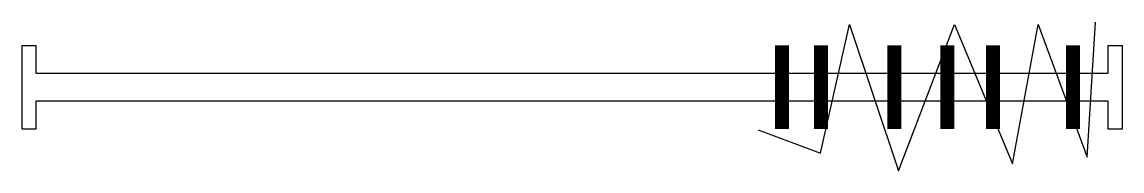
# Model space of a CAD drawing. Header units: millimetres. Extents: x -2994.08 to -2993.08, y 2922.02 to 2922.16.
import ezdxf

# ---------------------------------------------------------------- set-up
doc = ezdxf.new("R2010")
doc.units = ezdxf.units.MM
doc.header["$LTSCALE"] = 10
doc.layers.add('banheiro_acessórios', color=2, linetype='Continuous')

msp = doc.modelspace()

# ---------------------------------------------------------------- linework, layer by layer
at = {"layer": 'banheiro_acessórios'}
for p, q in [((-2994.0835, 2922.1361), (-2994.0708, 2922.1361)), ((-2994.0835, 2922.0599), (-2994.0835, 2922.1361)), ((-2994.0708, 2922.1361), (-2994.0708, 2922.1107)), ((-2993.0962, 2922.1361), (-2993.0835, 2922.1361)), ((-2993.0962, 2922.1107), (-2993.0962, 2922.1361)), ((-2993.0835, 2922.1361), (-2993.0835, 2922.0599)), ((-2994.0708, 2922.1107), (-2993.0962, 2922.1107)), ((-2994.0708, 2922.0853), (-2994.0708, 2922.0599)), ((-2993.0962, 2922.0853), (-2994.0708, 2922.0853)), ((-2993.0962, 2922.0599), (-2993.0962, 2922.0853)), ((-2994.0708, 2922.0599), (-2994.0835, 2922.0599)), ((-2993.0835, 2922.0599), (-2993.0962, 2922.0599))]:
    msp.add_line(p, q, dxfattribs=at)
at = {"layer": 'banheiro_acessórios', "color": 1}
msp.add_lwpolyline([(-2993.4142, 2922.0592), (-2993.3577, 2922.0381), (-2993.3312, 2922.1551), (-2993.2867, 2922.0218), (-2993.2359, 2922.1551), (-2993.183, 2922.0283), (-2993.1597, 2922.1551), (-2993.1153, 2922.0345), (-2993.1076, 2922.1574)], dxfattribs=at)
at = {"layer": 'banheiro_acessórios', "color": 1, "const_width": 0.0127}
for points in [[(-2993.3927, 2922.1361), (-2993.3927, 2922.0599)], [(-2993.3572, 2922.1361), (-2993.3572, 2922.0599)], [(-2993.2904, 2922.1361), (-2993.2904, 2922.0599)], [(-2993.2423, 2922.1361), (-2993.2423, 2922.0599)], [(-2993.2008, 2922.1361), (-2993.2008, 2922.0599)], [(-2993.1281, 2922.1361), (-2993.1281, 2922.0599)]]:
    msp.add_lwpolyline(points, dxfattribs=at)

doc.saveas('drawing.dxf')
